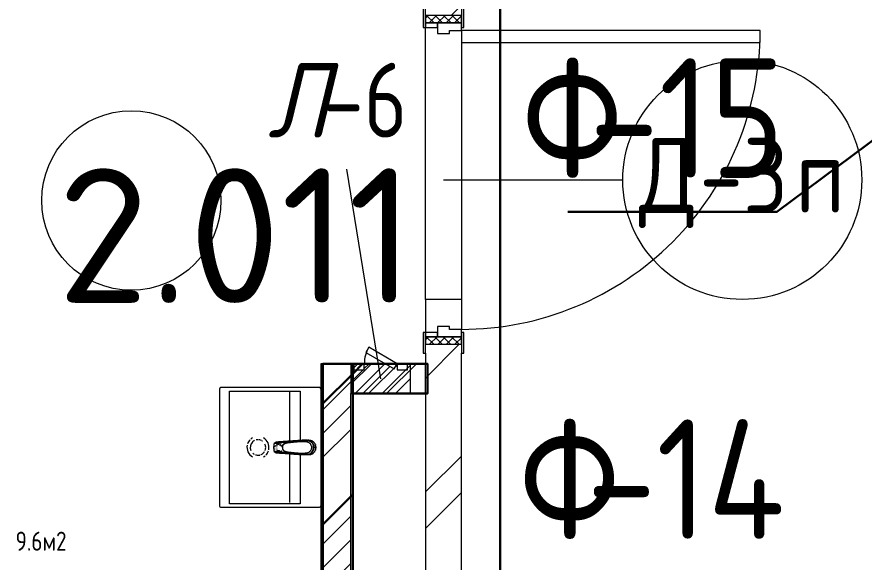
# Model space of a CAD drawing. Header units: millimetres. Extents: x -592259 to 288321, y -552984 to 293768.
# Drawn here: x 59576 to 62411, y -66013 to -64190 of the extents above; entities that cross this region are included whole.
import ezdxf

# ---------------------------------------------------------------- set-up
doc = ezdxf.new("R2010")
doc.units = ezdxf.units.MM
for name, color, linetype, lineweight in [('0.3) ПГП 6 вып', 4, 'Continuous', 30), ('2.2)Фарх остаток.', 1, 'Continuous', 30), ('4) Штукатурка', 6, 'Continuous', 30), ('A-AREA-____-IDEN', 250, 'Continuous', 9), ('A-DETL-GENF-OTLN', 250, 'Continuous', 5), ('A-DOOR-____-IDEN', 250, 'Continuous', 9), ('A-DOOR-____-MCUT', 250, 'Continuous', 5), ('A-DOOR-____-OTLN', 250, 'Continuous', 5), ('A-DOOR-FRAM-MCUT', 250, 'Continuous', 5), ('A-DOOR-FRAM-OTLN', 250, 'Continuous', 5), ('A-FLOR-____-OTLN', 250, 'Continuous', 9), ('A-WALL-____-MCUT', 250, 'Continuous', 13), ('A-WALL-____-PATT', 250, 'Continuous', 13), ('G-XREF-____-OTLN', 250, 'Continuous', 9), ('P-SANR-FIXT-OTLN', 250, 'Continuous', 9)]:
    doc.layers.add(name, color=color, linetype=linetype, lineweight=lineweight)
doc.styles.add('GOST Common_1', font='', dxfattribs={"width": 0.9, "height": 250})
doc.styles.add('ISOCPEUR_2', font='isocpeur.ttf', dxfattribs={"height": 160})
doc.styles.add('ISOCPEUR_I_1', font='ГОСТ тип А.ttf', dxfattribs={"height": 2500})
doc.styles.add('А3', font='ГОСТ тип А.ttf')
doc.styles.get('GOST Common_1').set_extended_font_data('GOST Common')
pattern_1 = [(45, (-601.3, -122294.8), (-224.5064, 224.5064), []), (45, (-521.92, -122294.8), (0, 449.0128), []), (45, (-680.67, -122294.8), (0, 449.0128), [])]

# ---------------------------------------------------------------- blocks, each defined once
blk = doc.blocks.new('SND_Умывальник_Santek HEO - HEO 40_ гибкая подводка_установка на стену_ 400х340х170_  PN4_5_ ХВ_ГВ накидная гайка BP DN15_ К-гл_кон_ П DN 50-25960155-АР1_Маркировочный план 2 этажа С1')
at = {"layer": 'G-XREF-____-OTLN'}
for p, q in [((-17.5, -103.1), (-18.3, -96.1)), ((18.6, -93.2), (17.7, -100.7)), ((-13.2, -122.3), (-12.8, -122.9)), ((13.7, -121.5), (13.9, -121.2))]:
    blk.add_line(p, q, dxfattribs=at)
at = {"layer": 'G-XREF-____-OTLN', "flags": 128}
blk.add_lwpolyline([(0, -129.4), (-2.6, -129.2), (-5.1, -128.6), (-8.6, -126.9), (-9.4, -126.4)], dxfattribs=at)
at = {"layer": 'P-SANR-FIXT-OTLN', "lineweight": 5}
for p, q in [((-200, -5), (-200, -335)), ((200, -335), (200, -5)), ((-23.9, -47.6), (-23.4, -52)), ((-21.2, -45.9), (-19.8, -45.9)), ((23.4, -52), (23.9, -47.4)), ((-188.5, -306), (-188.5, -70)), ((-188.5, -70), (-22, -70)), ((-188.5, -70), (-22, -70)), ((22.1, -70), (188.5, -70)), ((22.1, -70), (188.5, -70)), ((188.5, -70), (188.5, -306)), ((-184.6, -105), (-19.4, -105)), ((19.4, -105), (184.6, -105)), ((-9.6, -133.4), (-11, -135)), ((12.6, -138.2), (11.3, -135.3)), ((12, -138.2), (12, -140.3)), ((12, -138.2), (12, -140.3)), ((-10.2, -147.5), (-8.9, -148.7)), ((-5.9, -150.5), (-4.4, -151)), ((11.3, -146.2), (11.9, -145.1)), ((188.5, -306), (-188.5, -306)), ((-195, -340), (195, -340))]:
    blk.add_line(p, q, dxfattribs=at)
at = {"layer": 'P-SANR-FIXT-OTLN', "lineweight": 5, "flags": 128}
for points in [[(-24, -45.9), (-23.5, -44.1), (-23.1, -42.4)], [(-21.8, -57.4), (-22.6, -54.7), (-23.4, -52)], [(23.4, -52), (22.6, -54.7), (21.8, -57.4)], [(23.1, -42.5), (23.5, -44.1), (24, -45.9)], [(-17.6, -151.4), (-17.8, -149.6), (-17.9, -147.9)], [(-17.6, -151.4), (-15.4, -153.8), (-13.1, -156.3)], [(13.1, -156.3), (15.4, -153.8), (17.7, -151.4)], [(17.9, -147.9), (17.8, -149.6), (17.7, -151.4)]]:
    blk.add_lwpolyline(points, dxfattribs=at)
at = {"layer": 'P-SANR-FIXT-OTLN', "lineweight": 5}
for centre, radius, start, end in [((-195, -5), 5, 90, 180), ((195, -5), 5, 0, 90), ((0, -210.9), 36.9, 78.0272, 150), ((0, -210.9), 25.9, 144, 148.4296), ((0, -210.9), 25.9, 93.0847, 116.1739), ((0, -210.9), 25.9, 65.5446, 88.4632), ((0, -210.9), 36.9, 45.5918, 71.6223), ((0, -210.9), 25.9, 45.5775, 58.0134), ((0, -210.9), 25.9, 25.5336, 44.5196), ((0, -210.9), 36.9, 30, 40.5764), ((0, -210.9), 25.9, 175.2821, 180), ((0, -210.9), 25.9, 180, 192.7098), ((0, -210.9), 25.9, 167.3064, 171.5165), ((0, -210.9), 25.9, 152.9816, 166.4817), ((0, -210.9), 25.9, 205.5336, 224.5196), ((0, -210.9), 25.9, 317.3943, 331.7651), ((0, -210.9), 25.9, 342.1977, 345.8849), ((0, -210.9), 25.9, 13.3482, 16.572), ((0, -210.9), 25.9, 347.2447, 360), ((0, -210.9), 25.9, 360, 12.6033), ((0, -210.9), 36.9, 210, 220.5764), ((0, -210.9), 36.9, 225.5918, 251.6223), ((0, -210.9), 25.9, 225.5775, 292.7628), ((0, -210.9), 36.9, 258.0272, 330), ((-195, -335), 5, 180, 270), ((195, -335), 5, 270, 360)]:
    blk.add_arc(centre, radius, start, end, dxfattribs=at)
for centre, major_axis, start_param, end_param in [((0, -140.2), (10.5, 0), 2.984761, 3.136523), ((0, -140.2), (10.5, 0), 3.150836, 3.488648), ((0, -140.2), (10.5, 0), 2.074739, 2.346091), ((0, -144.4), (10.5, 0), 2.106208, 2.262595), ((0, -140.2), (10.5, 0), 1.895215, 2.047019), ((0, -140.2), (10.5, 0), 5.967442, 6.44117), ((0, -144.4), (13, 0), 0.38978, 0.565414), ((0, -144.4), (10.5, 0), 3.141593, 3.665191), ((0, -140.2), (10.5, 0), 3.944651, 4.269174), ((0, -144.4), (10.5, 0), 4.044495, 4.199712), ((0, -144.4), (13, 0), 4.251351, 4.444761), ((0, -144.4), (13, 0), 4.518274, 4.621873), ((0, -140.2), (10.5, 0), 4.792405, 4.95203), ((0, -144.4), (13, 0), 5.095586, 5.204636), ((0, -140.2), (10.5, 0), 5.302179, 5.484258), ((0, -144.4), (10.5, 0), 5.759587, 6.283185)]:
    blk.add_ellipse(centre, major_axis=major_axis, ratio=0.841652, start_param=start_param, end_param=end_param, dxfattribs=at)
for points, knots in [([(0, -17), (-2.6, -17), (-5.7, -17.5), (-9.3, -18.8), (-11, -19.6), (-12.7, -20.4), (-14.3, -21.4), (-15.5, -22.4), (-16.7, -23.3), (-18.1, -24.6), (-19.3, -26.1), (-20.5, -27.7), (-21.5, -29.6), (-22.3, -31.7), (-23.2, -34.8), (-23.8, -38.6), (-23.9, -41), (-24, -41.9)], [0, 0, 0, 0, 0.2, 0.25, 0.3, 0.35, 0.4, 0.45, 0.5, 0.55, 0.6, 0.65, 0.7, 0.75, 0.8, 0.9, 1, 1, 1, 1]), ([(-24, -45.9), (-24, -44.4), (-23.7, -41.4), (-22.5, -37.8), (-21.2, -35), (-19.5, -32.5), (-16.9, -29.7), (-13.3, -26.9), (-9.1, -24.8), (-4.7, -23.5), (-1.6, -23.2), (0, -23.2)], [0, 0, 0, 0, 4.281434, 8.562869, 10.703586, 12.844303, 17.125738, 21.407172, 25.688606, 29.970041, 34.251475, 34.251475, 34.251475, 34.251475]), ([(23, -42.2), (22.5, -40), (20.7, -35.7), (16, -30.5), (10.1, -26.7), (4.2, -24.8), (-1.1, -24.5), (-5.4, -25.2), (-9.5, -26.6), (-13.3, -28.7), (-16.7, -31.3), (-19.6, -34.6), (-21.8, -38.3), (-22.8, -41), (-23.1, -42.4)], [0, 0, 0, 0, 0.111111, 0.222222, 0.333333, 0.444444, 0.513889, 0.583333, 0.652778, 0.722222, 0.791667, 0.861111, 0.930556, 1, 1, 1, 1]), ([(-5.3, -25), (-5.1, -25), (-4.1, -24.8), (-3.2, -24.7), (-2.5, -24.6)], [0.91841171, 0.91841171, 0.91841171, 0.91841171, 0.92857143, 0.96187166, 0.96187166, 0.96187166, 0.96187166]), ([(0, -17), (0, -17.5), (0, -18.6), (0, -20.3), (0, -21.8), (0, -22.7), (0, -23.2)], [0, 0, 0, 0, 0.25, 0.5, 0.75, 0.9474122, 0.9474122, 0.9474122, 0.9474122]), ([(24, -41.9), (24, -41.1), (23.9, -39.5), (23.6, -37.3), (23.3, -35.4), (22.9, -33.6), (22.3, -31.4), (21.5, -29.4), (20.4, -27.5), (19.1, -25.8), (17.7, -24.2), (15.5, -22.2), (11.3, -19.4), (5.8, -17.4), (1.5, -17), (0, -17)], [0, 0, 0, 0, 0.055556, 0.111111, 0.166667, 0.222222, 0.277778, 0.333333, 0.388889, 0.444444, 0.5, 0.555556, 0.666667, 0.888889, 1, 1, 1, 1]), ([(21.6, -35.9), (21.4, -35.6), (20.9, -34.7), (19.5, -32.5), (16.9, -29.7), (13.2, -26.9), (9.1, -24.8), (4.6, -23.5), (1.5, -23.2), (0, -23.2)], [-58.716815, -58.716815, -58.716815, -58.716815, -57.799364, -55.658647, -51.377213, -47.095778, -42.814344, -38.53291, -34.251475, -34.251475, -34.251475, -34.251475]), ([(6.6, -17.7), (7.2, -17.9), (8.4, -18.3), (9.7, -18.8), (10.2, -19)], [0.08534081, 0.08534081, 0.08534081, 0.08534081, 0.11111111, 0.13561298, 0.13561298, 0.13561298, 0.13561298]), ([(-23.2, -41.7), (-23.3, -41.8), (-23.7, -44), (-24.1, -48.4), (-24.2, -55.3), (-23.9, -60.1), (-23.8, -62.5)], [0.6183892, 0.6183892, 0.6183892, 0.6183892, 0.625, 0.75, 0.875, 1, 1, 1, 1]), ([(-23.8, -45.7), (-23.9, -45.2), (-24, -43.9), (-24, -41.1), (-23.8, -38.4), (-23.5, -36.4), (-23.4, -35.9)], [0.449688, 0.449688, 0.449688, 0.449688, 0.4722222, 0.5, 0.5555556, 0.5767269, 0.5767269, 0.5767269, 0.5767269]), ([(-23.9, -47.6), (-24, -49.2), (-23.9, -52.6), (-23.3, -57.5), (-22.5, -62.4), (-21.8, -67.4), (-21.2, -72.4), (-20.5, -79.2), (-19.6, -85.9), (-18.7, -92.7), (-18.1, -96.9), (-17.7, -100.4), (-17.4, -103.7), (-17.1, -107.9), (-16.5, -113), (-15.5, -117.2), (-14.3, -120.3), (-13.1, -122.6), (-11.5, -124.7), (-9.6, -126.4), (-7.4, -127.7), (-4.3, -129), (-1.7, -129.4), (0, -129.4)], [0, 0, 0, 0, 0.055556, 0.111111, 0.166667, 0.222222, 0.277778, 0.333333, 0.444444, 0.5, 0.555556, 0.583333, 0.611111, 0.666667, 0.722222, 0.777778, 0.805556, 0.833333, 0.861111, 0.888889, 0.916667, 0.944444, 1, 1, 1, 1]), ([(-23.8, -46.4), (-23.8, -46.8), (-23.6, -47.9), (-23.4, -48.9), (-23.2, -49.6)], [0.11642766, 0.11642766, 0.11642766, 0.11642766, 0.15, 0.2, 0.2, 0.2, 0.2]), ([(-23.4, -52), (-23.4, -52.1), (-23.4, -52.4), (-23.4, -53.4), (-23.2, -55.1), (-22.9, -57.5), (-22.6, -60.4), (-22.1, -64.8), (-21.6, -69.6), (-20.9, -74.6), (-20.3, -79.8), (-19.5, -86.3), (-18.6, -93.8), (-17.8, -100.1), (-17.1, -105.1), (-16.7, -108.8), (-16.3, -112.6), (-15.8, -116.3), (-14.7, -120), (-12.8, -123.1), (-11.2, -124.8), (-10.3, -125.5)], [0, 0, 0, 0, 0.0192308, 0.0384615, 0.0576923, 0.0769231, 0.0961538, 0.1153846, 0.1538462, 0.1730769, 0.1923077, 0.2307692, 0.2692308, 0.3076923, 0.3269231, 0.3461538, 0.3653846, 0.3846154, 0.4038462, 0.4230769, 0.4397601, 0.4397601, 0.4397601, 0.4397601]), ([(-13.1, -156.3), (-14, -150.5), (-15.7, -138.8), (-17.5, -124.1), (-18.8, -112.3), (-19.7, -103.3), (-20.4, -95.8), (-21, -89.7), (-21.3, -85.2), (-21.7, -80.4), (-22.2, -73.7), (-22.6, -66.6), (-23, -60), (-23.2, -53.9), (-23.1, -48.3), (-22.9, -45.7), (-22.8, -44.8)], [0, 0, 0, 0, 0.0714286, 0.1428571, 0.1785714, 0.2142857, 0.25, 0.2678571, 0.2857143, 0.3035714, 0.3214286, 0.3571429, 0.375, 0.3928571, 0.4285714, 0.4542548, 0.4542548, 0.4542548, 0.4542548]), ([(-22.3, -41.8), (-22.2, -41.4), (-22.1, -40.9), (-21.9, -40), (-21.7, -39.4), (-21.6, -39)], [0.5, 0.5, 0.5, 0.5, 0.53571429, 0.55357143, 0.57142857, 0.57142857, 0.57142857, 0.57142857]), ([(-21.6, -39), (-21.5, -38.7), (-21.3, -37.9), (-20.7, -36.5), (-19.9, -34.9), (-19.2, -33.8), (-18.9, -33.4)], [0.57142857, 0.57142857, 0.57142857, 0.57142857, 0.58928571, 0.60714286, 0.64285714, 0.66787901, 0.66787901, 0.66787901, 0.66787901]), ([(0, -128.4), (-0.5, -128.4), (-1.5, -128.4), (-3, -128.2), (-4.5, -127.8), (-6, -127.3), (-7.2, -126.7), (-8.3, -126.1), (-9.4, -125.3), (-10.6, -124.2), (-11.7, -123.1), (-12.3, -122.1), (-13, -121.1), (-13.8, -119.5), (-14.8, -117), (-15.6, -113.8), (-16.2, -110.6), (-16.5, -107.9), (-16.7, -104.9), (-17, -102.2), (-17.2, -100.1), (-17.5, -98.1), (-17.8, -95.4), (-18.2, -92.4), (-18.5, -89.5), (-18.8, -86.5), (-19.2, -82.4), (-19.6, -77.2), (-19.9, -71.2), (-19.9, -66.2), (-19.9, -62.6), (-19.9, -59.9), (-19.8, -57.9), (-19.8, -56.3), (-19.8, -54.9), (-19.8, -53.4), (-19.7, -51.5), (-19.5, -49.1), (-18.9, -46.3), (-17.6, -42.7), (-15, -38.6), (-10.6, -34.8), (-6.2, -32.7), (-2.5, -31.9), (0.4, -31.7), (3.3, -32.1), (6, -32.8), (8.2, -33.7), (9.9, -34.7), (11.3, -35.6), (12.7, -36.7), (14, -37.9), (15.2, -39.2), (16.4, -40.9), (17.7, -43.1), (18.9, -46.3), (19.5, -50.3), (19.8, -56.2), (19.9, -62.5), (19.9, -68.3), (19.7, -74), (19.3, -81.1), (18.8, -86.8), (18.5, -89.7)], [0, 0, 0, 0, 0.019231, 0.038462, 0.057692, 0.076923, 0.096154, 0.115385, 0.134615, 0.153846, 0.163462, 0.173077, 0.182692, 0.192308, 0.211538, 0.230769, 0.240385, 0.25, 0.259615, 0.269231, 0.274038, 0.278846, 0.288462, 0.298077, 0.307692, 0.317308, 0.326923, 0.346154, 0.365385, 0.384615, 0.403846, 0.423077, 0.442308, 0.451923, 0.461538, 0.471154, 0.480769, 0.5, 0.519231, 0.538462, 0.576923, 0.615385, 0.653846, 0.673077, 0.692308, 0.711538, 0.730769, 0.75, 0.759615, 0.769231, 0.783654, 0.798077, 0.8125, 0.826923, 0.841346, 0.855769, 0.870192, 0.884615, 0.913462, 0.927885, 0.942308, 0.971154, 1, 1, 1, 1]), ([(4.4, -128.6), (5.6, -128.3), (7.9, -127.3), (11, -125), (13.1, -122.6), (14.4, -120.4), (15.3, -118), (16, -114.9), (16.4, -111.7), (16.6, -109.2), (16.9, -106.6), (17.3, -103.5), (17.9, -98.4), (18.7, -92.2), (19.7, -84.7), (20.4, -78.4), (21, -73.5), (21.6, -68.8), (22.1, -64.3), (22.6, -60.2), (22.9, -57.4), (23.2, -55.1), (23.3, -53.4), (23.4, -52.4), (23.4, -52.1), (23.4, -52)], [0.5192308, 0.5192308, 0.5192308, 0.5192308, 0.5384615, 0.5576923, 0.5769231, 0.5865385, 0.5961538, 0.6153846, 0.6346154, 0.6442308, 0.6538462, 0.6730769, 0.6923077, 0.7307692, 0.7692308, 0.8076923, 0.8269231, 0.8461538, 0.8846154, 0.9038462, 0.9230769, 0.9423077, 0.9615385, 0.9807692, 1, 1, 1, 1]), ([(23.1, -48.2), (23.1, -49.1), (23.2, -51.4), (23.2, -55.4), (23.1, -60), (22.6, -66.6), (22.2, -73.7), (21.7, -80.4), (21.4, -85.2), (21, -89.7), (20.5, -95.8), (19.8, -103.3), (18.9, -112.3), (17.5, -124.1), (15.7, -138.8), (14, -150.5), (13.1, -156.3)], [0.5714286, 0.5714286, 0.5714286, 0.5714286, 0.5892857, 0.6071429, 0.625, 0.6428571, 0.6785714, 0.6964286, 0.7142857, 0.7321429, 0.75, 0.7857143, 0.8214286, 0.8571429, 0.9285714, 1, 1, 1, 1]), ([(19, -33.6), (19.3, -34), (19.8, -34.7), (20.4, -35.8), (20.8, -36.6), (21, -37.2), (21.1, -37.4)], [0.3358363, 0.3358363, 0.3358363, 0.3358363, 0.35714286, 0.375, 0.39285714, 0.40186247, 0.40186247, 0.40186247, 0.40186247]), ([(19, -89.8), (19.5, -86.2), (20.2, -80.8), (21.1, -73.7), (21.7, -68.4), (22.2, -64), (22.7, -60.5), (23.3, -57.1), (23.9, -52.7), (24, -49.2), (23.9, -47.4)], [0, 0, 0, 0, 0.25, 0.375, 0.5, 0.625, 0.6875, 0.75, 0.875, 1, 1, 1, 1]), ([(24, -45.9), (23.9, -44.4), (23.7, -42.1), (22.9, -39.2), (22.3, -37.4), (21.8, -36.3), (21.6, -35.9)], [-68.50295, -68.50295, -68.50295, -68.50295, -64.221516, -62.080799, -59.940082, -58.73615, -58.73615, -58.73615, -58.73615]), ([(21.8, -39.4), (21.8, -39.6), (21.9, -40), (22, -40.2), (22, -40.4)], [0.43577337, 0.43577337, 0.43577337, 0.43577337, 0.44642857, 0.45645234, 0.45645234, 0.45645234, 0.45645234]), ([(23.2, -49.6), (23.4, -48.9), (23.6, -47.9), (23.8, -46.8), (23.9, -46.4)], [0.8, 0.8, 0.8, 0.8, 0.85, 0.88358568, 0.88358568, 0.88358568, 0.88358568]), ([(23.7, -46.6), (23.6, -47.1), (23.5, -47.7), (23.4, -48.4), (23.3, -48.5)], [0.56144037, 0.56144037, 0.56144037, 0.56144037, 0.58333333, 0.58622412, 0.58622412, 0.58622412, 0.58622412]), ([(23.4, -35.9), (23.5, -36.4), (23.8, -38.4), (24.1, -41.7), (24, -44.5), (23.8, -45.8)], [0.4233276, 0.4233276, 0.4233276, 0.4233276, 0.4444444, 0.5, 0.550944, 0.550944, 0.550944, 0.550944]), ([(23.8, -62.5), (24, -60.1), (24.2, -55.3), (24.1, -48.9), (23.8, -45), (23.6, -43.3)], [0, 0, 0, 0, 0.125, 0.25, 0.3486166, 0.3486166, 0.3486166, 0.3486166]), ([(-23.8, -62.5), (-23.7, -64.3), (-23.4, -68.1), (-23, -74.1), (-22.7, -79.7), (-22.4, -84.3), (-22, -88.9), (-21.7, -94.5), (-21, -103.5), (-20.5, -111.8), (-19.9, -120.3), (-19.3, -128.7), (-18.5, -138.9), (-17.9, -147.2), (-17.6, -151.4)], [0, 0, 0, 0, 0.071429, 0.142857, 0.214286, 0.25, 0.285714, 0.357143, 0.428571, 0.571429, 0.642857, 0.714286, 0.857143, 1, 1, 1, 1]), ([(-19, -82.1), (-19, -81.8), (-19.1, -81), (-19.3, -79.8), (-19.5, -78.5), (-19.7, -77), (-20, -75.2), (-20.3, -72.9), (-20.7, -70.2), (-21.2, -66.7), (-21.7, -63.4), (-22.1, -60.6), (-22.4, -58.9), (-22.5, -57.8), (-22.4, -57.3), (-22.2, -57.1), (-22, -57.3), (-21.8, -57.4)], [-0.210165, -0.210165, -0.210165, -0.210165, -0.203125, -0.1953125, -0.1875, -0.1796875, -0.171875, -0.15625, -0.140625, -0.125, -0.09375, -0.078125, -0.0625, -0.046875, -0.03125, -0.015625, 0, 0, 0, 0]), ([(17.7, -151.4), (18, -147.2), (18.6, -138.9), (19.3, -128.7), (19.9, -120.3), (20.3, -113.9), (20.8, -107.6), (21.2, -101.3), (21.7, -94.5), (22.1, -88.9), (22.4, -84.3), (22.7, -79.7), (23.1, -74.1), (23.5, -68.1), (23.7, -64.3), (23.8, -62.5)], [0, 0, 0, 0, 0.142857, 0.285714, 0.357143, 0.428571, 0.5, 0.571429, 0.642857, 0.714286, 0.75, 0.785714, 0.857143, 0.928571, 1, 1, 1, 1]), ([(19.4, -78.5), (19.4, -78.9), (19.3, -79.8), (19.1, -81.1), (19, -81.9), (18.9, -82.3)], [-0.8125, -0.8125, -0.8125, -0.8125, -0.8046875, -0.796875, -0.78898159, -0.78898159, -0.78898159, -0.78898159]), ([(21.8, -57.4), (21.9, -57.3), (22.2, -57.1), (22.4, -57.3), (22.4, -57.8), (22.3, -58.9), (22.1, -60.6), (21.6, -63.4), (21.2, -66.7), (20.8, -69.6), (20.6, -70.9), (20.5, -71.3)], [-1, -1, -1, -1, -0.984375, -0.96875, -0.953125, -0.9375, -0.921875, -0.90625, -0.875, -0.859375, -0.852792, -0.852792, -0.852792, -0.852792]), ([(18.5, -89.7), (18.2, -92.3), (17.7, -96.2), (17.1, -101.5), (16.7, -105.4), (16.2, -109.4), (15.6, -113.3), (14.9, -116.5), (14, -119), (13.2, -120.8), (12.1, -122.5), (10.4, -124.6), (7.7, -126.6), (4, -128.1), (1.3, -128.4), (0, -128.4)], [0, 0, 0, 0, 0.166667, 0.25, 0.333333, 0.416667, 0.5, 0.583333, 0.625, 0.666667, 0.708333, 0.75, 0.833333, 0.916667, 1, 1, 1, 1]), ([(0, -129.4), (0.8, -129.4), (2.1, -129.3), (3.7, -129), (4.8, -128.7), (5.9, -128.3), (6.8, -127.9), (7.7, -127.5), (8.8, -126.8), (10, -126), (11.1, -125.1), (12.3, -123.8), (13.5, -122), (14.6, -119.8), (15.4, -117.2), (16.1, -114), (16.7, -110.3), (17.2, -105.9), (17.7, -101.1), (18.3, -95.7), (18.8, -91.8), (19, -89.8)], [0, 0, 0, 0, 0.1, 0.15, 0.2, 0.25, 0.3, 0.35, 0.4, 0.45, 0.5, 0.55, 0.6, 0.65, 0.7, 0.75, 0.8, 0.85, 0.9, 0.95, 1, 1, 1, 1]), ([(-19.1, -130.9), (-19.1, -130.8), (-19, -130.7), (-18.8, -130.7), (-18.6, -130.6), (-18.5, -130.6), (-18.3, -130.5), (-18.1, -130.5), (-17.6, -130.5), (-17, -130.4), (-16.6, -130.3)], [0, 0, 0, 0, 0.1, 0.15, 0.175, 0.2, 0.225, 0.25, 0.3, 0.4, 0.4, 0.4, 0.4]), ([(-17.9, -147.9), (-18, -146.5), (-17.9, -143.9), (-17.2, -140.7), (-16.4, -138.5), (-16, -137.5), (-15.8, -137.1), (-15.7, -137)], [0, 0, 0, 0, 0.1666667, 0.3333333, 0.4166667, 0.4583333, 0.4722829, 0.4722829, 0.4722829, 0.4722829]), ([(-7.9, -127.2), (-7.5, -127.4), (-6.3, -128), (-5, -128.5), (-4.1, -128.7)], [0.45478776, 0.45478776, 0.45478776, 0.45478776, 0.46153846, 0.47568081, 0.47568081, 0.47568081, 0.47568081]), ([(11.7, -131.8), (11.9, -131.9), (12.3, -132.2), (12.7, -132.7), (12.9, -132.9), (13.1, -133)], [0.26184412, 0.26184412, 0.26184412, 0.26184412, 0.29166667, 0.3125, 0.33333333, 0.33333333, 0.33333333, 0.33333333]), ([(15.8, -137), (15.8, -137.1), (16, -137.5), (16.5, -138.5), (17.3, -140.7), (17.9, -143.9), (18, -146.5), (17.9, -147.9)], [0.5277524, 0.5277524, 0.5277524, 0.5277524, 0.5416667, 0.5833333, 0.6666667, 0.8333333, 1, 1, 1, 1]), ([(16.7, -130.3), (17.1, -130.4), (17.6, -130.5), (18.1, -130.5), (18.4, -130.5), (18.5, -130.6), (18.7, -130.6), (18.8, -130.7), (19, -130.7), (19.1, -130.8), (19.1, -130.9)], [0.6, 0.6, 0.6, 0.6, 0.7, 0.75, 0.775, 0.8, 0.825, 0.85, 0.9, 1, 1, 1, 1])]:
    blk.add_open_spline(points, degree=3, knots=knots, dxfattribs=at)
for points in [[(-10, -18.9), (-9.5, -18.7), (-9, -18.5), (-8.5, -18.3)], [(-1.9, -16.9), (-1.3, -16.8), (-0.6, -16.8), (0, -16.8)], [(0, -16.8), (0.7, -16.8), (1.5, -16.9), (2.2, -16.9)], [(2.4, -24.6), (3.1, -24.7), (3.9, -24.8), (4.6, -24.9)], [(14.6, -21.4), (15.1, -21.8), (15.5, -22.1), (16, -22.5)], [(-24, -41.9), (-24.1, -43), (-24, -44.1), (-24, -45.2)], [(-23.4, -52), (-23.6, -51), (-23.8, -48.9), (-23.9, -46.9), (-24, -45.9)], [(-23.1, -42.4), (-23.3, -43.2), (-23.7, -45), (-23.8, -46.7), (-23.9, -47.6)], [(-23.3, -48.5), (-23.5, -47.8), (-23.6, -47.2), (-23.7, -46.6)], [(23.9, -47.4), (23.8, -46.6), (23.6, -44.8), (23.3, -43.1), (23, -42.2)], [(24, -45.9), (23.9, -46.9), (23.8, -48.9), (23.5, -51), (23.4, -52)], [(24, -45.2), (24.1, -44.1), (24.1, -43), (24, -41.9)], [(-20.2, -59.9), (-20.7, -59.1), (-21.3, -58.3), (-21.8, -57.4)], [(-20.9, -104.7), (-20.9, -104.7), (-20.7, -104.7), (-20.3, -104.6), (-20, -104.6)], [(20.1, -104.6), (20.6, -104.7), (20.9, -104.7), (20.9, -104.7)], [(-6.6, -157.1), (-7.7, -157), (-9.8, -156.8), (-12, -156.5), (-13.1, -156.3)], [(0, -157.4), (-1.1, -157.4), (-3.3, -157.4), (-5.5, -157.2), (-6.6, -157.1)], [(6.6, -157.1), (5.5, -157.2), (3.3, -157.4), (1.1, -157.4), (0, -157.4)], [(13.1, -156.3), (12, -156.5), (9.9, -156.8), (7.7, -157), (6.6, -157.1)]]:
    blk.add_open_spline(points, degree=3, dxfattribs=at)
blk = doc.blocks.new('Дверь_СКБ_1Ст_Внутренняя - Д-3п_1100x2100h_С_У мужской_ С_У женский-41867783-АР1_Маркировочный план 2 этажа С1')
at = {"layer": 'A-DOOR-____-OTLN'}
h = blk.add_hatch(dxfattribs=at)
h.set_pattern_fill('FP_8', color=256, style=0, pattern_type=2)
h.set_pattern_definition([(135, (1751.41, 124.685), (-14.14214, -14.14214), []), (225, (1751.41, 124.685), (14.14214, -14.14214), [])])
h.paths.add_polyline_path([(562.5, 60), (537.5, 60), (537.5, -60), (562.5, -60)])
at = {"layer": 'A-DOOR-FRAM-OTLN'}
h = blk.add_hatch(dxfattribs=at)
h.set_pattern_fill('FP_9', color=256, style=0, pattern_type=2)
h.set_pattern_definition([(45, (-371.384, 124.685), (-14.1421, 14.1421), []), (135, (-371.384, 124.685), (-14.1421, -14.1421), [])])
h.paths.add_polyline_path([(-512.5, -60), (-512.5, 60), (-537.5, 60), (-537.5, -60)])
at = {"layer": 'A-DOOR-____-MCUT'}
for p, q in [((-487.5, 1060), (-487.5, 60)), ((-447.5, 1060), (-487.5, 1060)), ((-447.5, 60), (-447.5, 1060)), ((-487.5, 60), (-447.5, 60))]:
    blk.add_line(p, q, dxfattribs=at)
at = {"layer": 'A-DOOR-____-OTLN'}
blk.add_arc((-487.5, 60), 1000, 360, 90, dxfattribs=at)
at = {"layer": 'A-DOOR-FRAM-MCUT'}
for p, q in [((-497.5, 68), (-567.5, 68)), ((-567.5, 68), (-567.5, 60)), ((-567.5, 60), (-497.5, 60)), ((-512.5, 60), (-537.5, 60)), ((-537.5, 60), (-537.5, -60)), ((-487.5, 60), (-512.5, 60)), ((-512.5, 60), (-512.5, -20)), ((-512.5, -60), (-512.5, 60)), ((-497.5, 60), (-512.5, 60)), ((-512.5, 60), (-512.5, 59)), ((-512.5, 59), (-497.5, 59)), ((-497.5, 60), (-497.5, 68)), ((-497.5, 59), (-497.5, 60)), ((-487.5, 20), (-487.5, 60)), ((512.5, 60), (512.5, 20)), ((537.5, 60), (512.5, 60)), ((592.5, 68), (522.5, 68)), ((522.5, 68), (522.5, 60)), ((537.5, 60), (522.5, 60)), ((522.5, 60), (522.5, 59)), ((522.5, 60), (592.5, 60)), ((522.5, 59), (537.5, 59)), ((537.5, -20), (537.5, 60)), ((562.5, 60), (537.5, 60)), ((537.5, 60), (537.5, -60)), ((537.5, 59), (537.5, 60)), ((562.5, -60), (562.5, 60)), ((592.5, 60), (592.5, 68)), ((-477.5, 20), (-487.5, 20)), ((-477.5, -20), (-477.5, 20)), ((512.5, 20), (502.5, 20)), ((502.5, 20), (502.5, -20)), ((-512.5, -20), (-477.5, -20)), ((-497.5, -20), (-512.5, -20)), ((-512.5, -20), (-512.5, -60)), ((-497.5, -60), (-497.5, -20)), ((502.5, -20), (537.5, -20)), ((537.5, -20), (522.5, -20)), ((522.5, -20), (522.5, -60)), ((537.5, -60), (537.5, -20)), ((-497.5, -60), (-567.5, -60)), ((-567.5, -60), (-567.5, -68)), ((-567.5, -68), (-497.5, -68)), ((-537.5, -60), (-512.5, -60)), ((-512.5, -60), (-497.5, -60)), ((-497.5, -68), (-497.5, -60)), ((522.5, -60), (537.5, -60)), ((592.5, -60), (522.5, -60)), ((522.5, -60), (522.5, -68)), ((522.5, -68), (592.5, -68)), ((537.5, -60), (562.5, -60)), ((592.5, -68), (592.5, -60))]:
    blk.add_line(p, q, dxfattribs=at)
blk = doc.blocks.new('АР_Люк - ЛРС_ВК_200х200_внутренний_RAL 9006-42736552-АР1_Маркировочный план 2 этажа С1')
at = {"layer": 'A-DOOR-____-OTLN'}
h = blk.add_hatch(dxfattribs=at)
h.set_pattern_fill('FP_53', color=256, style=0, pattern_type=2)
h.set_pattern_definition([(45, (125, 0), (-22.627, 22.627), [])])
h.paths.add_polyline_path([(225, -50), (225, 50), (25, 50), (25, -50), (31.7, -50)])
at = {"layer": 'A-DETL-GENF-OTLN'}
for p, q in [((225, 50), (25, 50)), ((25, 50), (25, -50)), ((225, -50), (225, 50)), ((25, -50), (225, -50))]:
    blk.add_line(p, q, dxfattribs=at)
at = {"layer": 'A-DOOR-____-MCUT', "lineweight": 5}
for p, q in [((84.7, 105), (74.7, 87.7)), ((74.7, 87.7), (170, 32.7)), ((180, 50), (84.7, 105)), ((70, 50), (35, 50)), ((35, 50), (35, 30)), ((35, 30), (70, 30)), ((70, 30), (70, 50)), ((170, 32.7), (180, 50)), ((215, 50), (180, 50)), ((180, 50), (180, 30)), ((180, 30), (215, 30)), ((215, 30), (215, 50))]:
    blk.add_line(p, q, dxfattribs=at)
blk.add_arc((180, 50), 110, 150, 180, dxfattribs=at)
at = {"layer": 'A-DOOR-____-OTLN'}
blk.add_line((180, 50), (84.7, 105), dxfattribs=at)
blk = doc.blocks.new('AAR_СКБ_Марка_Помещения_мал - Номер-28977439-АР1_Маркировочный план 2 этажа С1')
at = {"layer": 'A-AREA-____-IDEN'}
blk.add_circle((-0.028, 0), 3, dxfattribs=at)
blk = doc.blocks.new('ADSK_Марка_Дверь - Типоразмер_ADSK_Марка-30565456-АР1_Маркировочный план 2 этажа С1')
at = {"layer": 'A-DOOR-____-IDEN'}
blk.add_circle((0, 0), 4, dxfattribs=at)

msp = doc.modelspace()

# ---------------------------------------------------------------- hatches: boundary and pattern name
at = {"layer": '0.3) ПГП 6 вып'}
h = msp.add_hatch(dxfattribs=at)
h.set_pattern_fill('ANSI31', color=4, scale=90)
h.paths.add_polyline_path([(60599.7078, -65349.7878), (60699.7078, -65349.7878), (60699.7078, -67499.7878), (60599.7078, -67499.7878)])
h = msp.add_hatch(dxfattribs=at)
h.set_pattern_fill('ANSI31', color=4, scale=90)
h.paths.add_polyline_path([(60699.7078, -65449.7878), (60949.7078, -65449.7878), (60949.7078, -65349.7878), (60699.7078, -65349.7878)])
at = {"layer": 'A-WALL-____-PATT', "lineweight": 15, "true_color": 0x000000}
h = msp.add_hatch(dxfattribs=at)
h.set_pattern_fill('FP_4', color=18, style=0, pattern_type=2)
h.set_pattern_definition([(45, (-601.3, -122294.8), (-251.4472, 251.4472), []), (45, (-601.3, -121913.8), (-251.4472, 251.4472), [])])
h.paths.add_polyline_path([(60985.6868, -67619.7878), (61063.7078, -67619.7878), (61063.7078, -65284.7883), (60943.7078, -65284.7883), (60943.7078, -67619.7878)])
h.paths.add_polyline_path([(60985.6868, -64184.7883), (61063.7078, -64184.7883), (61063.7078, -63919.7883), (60943.7078, -63919.7883), (60943.7078, -64184.7883)])
h = msp.add_hatch(dxfattribs=at)
h.set_pattern_fill('FP_7', color=18, style=0, pattern_type=2)
h.set_pattern_definition(pattern_1)
h.paths.add_polyline_path([(60703.7078, -65449.7878), (60943.7078, -65449.7878), (60943.7078, -65349.7878), (60883.7078, -65349.7878), (60883.7078, -65369.7878), (60848.7078, -65369.7878), (60848.7078, -65349.7878), (60838.7078, -65367.1083), (60808.7078, -65349.7878), (60738.7078, -65349.7878), (60738.7078, -65369.7878), (60703.7078, -65369.7878), (60703.7078, -65349.7878), (60593.7078, -65349.7878), (60593.7078, -65449.7878), (60700.4123, -65449.7878)])
h = msp.add_hatch(dxfattribs=at)
h.set_pattern_fill('FP_7', color=18, style=0, pattern_type=2)
h.set_pattern_definition(pattern_1)
h.paths.add_polyline_path([(60613.7078, -67499.7878), (60693.7078, -67499.7878), (60693.7078, -65449.7878), (60593.7078, -65449.7878), (60593.7078, -67199.7878), (60596.7078, -67199.7878), (60596.7078, -67209.7878), (60613.7078, -67209.7878), (60613.7078, -67244.7878), (60596.7078, -67244.7878), (60596.7078, -67246.5198), (60611.0283, -67254.7878), (60596.7078, -67279.5916), (60596.7078, -67454.7878), (60613.7078, -67454.7878), (60613.7078, -67489.7878), (60596.7078, -67490.7878), (60596.7078, -67499.7878), (60611.0283, -67499.7878)])

# ---------------------------------------------------------------- linework, layer by layer
at = {"layer": '0.3) ПГП 6 вып'}
for points in [[(60599.7078, -65349.7878), (60699.7078, -65349.7878), (60699.7078, -67499.7878), (60599.7078, -67499.7878)], [(60699.7078, -65449.7878), (60949.7078, -65449.7878), (60949.7078, -65349.7878), (60699.7078, -65349.7878)]]:
    msp.add_lwpolyline(points, close=True, dxfattribs=at)
at = {"layer": '2.2)Фарх остаток.'}
msp.add_lwpolyline([(62779.2501, -64350.7636), (62119.5942, -64842.0698), (61419.5942, -64842.0698)], dxfattribs=at)
at = {"layer": '4) Штукатурка'}
msp.add_line((61193.6535, -64119.7878), (61193.6535, -67891.0655), dxfattribs=at)
at = {"layer": 'A-DOOR-____-IDEN', "color": 18, "true_color": 0x000000}
for p, q in [((60793.7078, -65399.7878), (60680.0574, -64699.3521)), ((61003.7078, -64734.7883), (61603.7078, -64734.7883))]:
    msp.add_line(p, q, dxfattribs=at)
at = {"layer": 'A-FLOR-____-OTLN', "color": 18, "true_color": 0x000000}
msp.add_line((60943.7078, -65134.7883), (60943.7078, -64224.7883), dxfattribs=at)
at = {"layer": 'A-FLOR-____-OTLN', "color": 18, "lineweight": 5, "true_color": 0x000000}
for p, q in [((61063.7078, -64274.7883), (61063.7078, -65234.7883)), ((60943.7078, -65134.7883), (60943.7078, -65244.7883)), ((61063.7078, -65134.7883), (60943.7078, -65134.7883))]:
    msp.add_line(p, q, dxfattribs=at)
at = {"layer": 'A-WALL-____-MCUT', "color": 18, "lineweight": 15, "true_color": 0x000000}
for p, q in [((60943.7078, -65314.7883), (60943.7078, -65349.7878)), ((61063.7078, -67619.7878), (61063.7078, -65314.7883)), ((60593.7078, -65349.7878), (60593.7078, -67199.7878)), ((60703.7078, -65349.7878), (60593.7078, -65349.7878)), ((60808.7078, -65349.7878), (60738.7078, -65349.7878)), ((60943.7078, -65349.7878), (60883.7078, -65349.7878)), ((60943.7078, -65449.7878), (60943.7078, -65349.7878)), ((60693.7078, -67499.7878), (60693.7078, -65449.7878)), ((60693.7078, -65449.7878), (60943.7078, -65449.7878)), ((60943.7078, -65449.7878), (60943.7078, -67499.7878))]:
    msp.add_line(p, q, dxfattribs=at)

# ---------------------------------------------------------------- block references
at = {"layer": 'A-AREA-____-IDEN', "color": 18, "true_color": 0x000000, "xscale": 99.99999999999993, "yscale": 99.99999999999993, "zscale": 99.99999999999993}
msp.add_blockref('AAR_СКБ_Марка_Помещения_мал - Номер-28977439-АР1_Маркировочный план 2 этажа С1', (59961.679, -64803.6638), dxfattribs=at)
at = {"layer": 'A-DOOR-____-IDEN', "color": 18, "true_color": 0x000000, "xscale": 99.99999999999993, "yscale": 99.99999999999993, "zscale": 99.99999999999993}
msp.add_blockref('ADSK_Марка_Дверь - Типоразмер_ADSK_Марка-30565456-АР1_Маркировочный план 2 этажа С1', (62003.7078, -64734.7883), dxfattribs=at)
at = {"layer": 'A-DOOR-____-OTLN', "color": 18, "true_color": 0x000000, "rotation": 269.9999999999997}
msp.add_blockref('Дверь_СКБ_1Ст_Внутренняя - Д-3п_1100x2100h_С_У мужской_ С_У женский-41867783-АР1_Маркировочный план 2 этажа С1', (61003.7078, -64722.2883), dxfattribs=at)
at = {"layer": 'A-DOOR-____-OTLN', "color": 18, "true_color": 0x000000}
msp.add_blockref('АР_Люк - ЛРС_ВК_200х200_внутренний_RAL 9006-42736552-АР1_Маркировочный план 2 этажа С1', (60668.7078, -65399.7878), dxfattribs=at)
at = {"layer": 'P-SANR-FIXT-OTLN', "color": 18, "lineweight": 5, "true_color": 0x000000, "rotation": 269.9999999999999}
msp.add_blockref('SND_Умывальник_Santek HEO - HEO 40_ гибкая подводка_установка на стену_ 400х340х170_  PN4_5_ ХВ_ГВ накидная гайка BP DN15_ К-гл_кон_ П DN 50-25960155-АР1_Маркировочный план 2 этажа С1', (60593.7078, -65629.7883), dxfattribs=at)

# ---------------------------------------------------------------- texts
at = {"layer": '0.3) ПГП 6 вып', "insert": (59571.2653, -65911.4294), "char_height": 63.81659, "attachment_point": 1, "style": 'А3'}
msp.add_mtext_dynamic_manual_height_columns('9.6м2', width=1367.025343, gutter_width=319.083, heights=[0], dxfattribs=at)
at = {"layer": '2.2)Фарх остаток.', "char_height": 400, "attachment_point": 1, "style": 'GOST Common_1'}
for s, insert, width in [('\\fGOST Common|b0|i0|c204|p34|;\\W.9;Ф', (61265.0704, -64328.0406), 274.177125), ('-15', (61491.2891, -64328.0406), 526.708687), ('\\fGOST Common|b0|i0|c204|p34|;\\W.9;Ф', (61256.0704, -65536.1213), 274.177125), ('-14', (61482.2891, -65536.1213), 548.35425)]:
    msp.add_mtext(s, dxfattribs=dict(at, insert=insert, width=width))
at = {"layer": 'A-AREA-____-IDEN', "color": 18, "true_color": 0x000000, "insert": (59710.5786, -64696.1783), "char_height": 450, "width": 564.388, "attachment_point": 1, "style": 'ISOCPEUR_2'}
msp.add_mtext('2.011', dxfattribs=at)
at = {"layer": 'A-DOOR-____-IDEN', "color": 18, "true_color": 0x000000, "char_height": 250, "attachment_point": 1}
for s, insert, width, style in [('\\fISOCPEUR|b0|i1|c204|p34|;\\W.9;Л', (60415.1812, -64342.9979), 223.670812, 'ISOCPEUR_I_1'), ('-6', (60599.7281, -64342.9979), 404.0505, 'ISOCPEUR_I_1'), ('\\fGOST Common|b0|i0|c204|p34|;\\W.9;Д', (61657.6504, -64594.3378), 245.316375, 'GOST Common_1'), ('-3', (61860.0567, -64594.3378), 389.620125, 'GOST Common_1'), ('\\fGOST Common|b0|i0|c204|p34|;\\W.9;п', (62181.5254, -64594.3378), 194.810062, 'GOST Common_1')]:
    msp.add_mtext(s, dxfattribs=dict(at, insert=insert, width=width, style=style))

doc.saveas('drawing.dxf')
